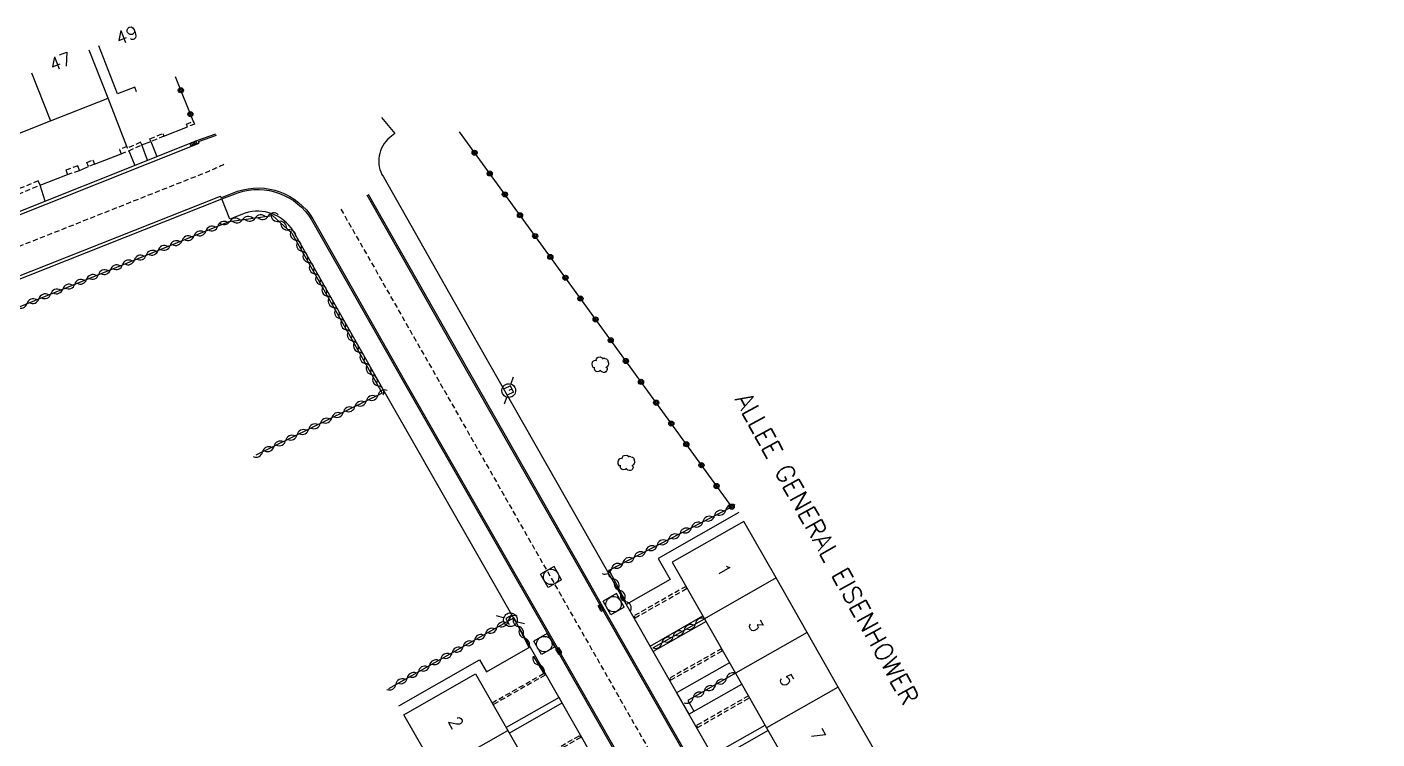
# Model space of a CAD drawing. Header units: millimetres. Extents: x 153000 to 154001, y 120000 to 121000.
# Drawn here: x 153526.9 to 153658, y 120131.7 to 120200.9 of the extents above; entities that cross this region are included whole.
import ezdxf
from ezdxf.enums import TextEntityAlignment as Align

# ---------------------------------------------------------------- set-up
doc = ezdxf.new("R2010")
doc.units = ezdxf.units.MM
doc.linetypes.add('DASHED', pattern=[0.75, 0.5, -0.25])
doc.layers.get('0').update_dxf_attribs({"linetype": 'CONTINUOUS'})
for name, color, linetype in [('W0001', 6, 'DASHED'), ('W0008', 7, 'CONTINUOUS'), ('W0100', 7, 'CONTINUOUS'), ('W0112', 1, 'DASHED'), ('W0300', 7, 'CONTINUOUS'), ('W0310', 3, 'CONTINUOUS'), ('W0322', 7, 'CONTINUOUS'), ('W0330', 7, 'CONTINUOUS'), ('W0334', 7, 'CONTINUOUS'), ('W0400', 7, 'CONTINUOUS'), ('W0420', 7, 'CONTINUOUS'), ('W0471', 7, 'CONTINUOUS'), ('W0989', 7, 'CONTINUOUS'), ('W0991', 7, 'CONTINUOUS'), ('W1102', 7, 'CONTINUOUS')]:
    doc.layers.add(name, color=color, linetype=linetype)
doc.styles.get("Standard").update_dxf_attribs({"font": 'romans.shx', "width": 0.85})

# ---------------------------------------------------------------- blocks, each defined once
blk = doc.blocks.new('T471')
for p, q in [((-0.333334, 0.333334), (-0.333334, -0.333334)), ((-0.333334, 0.333334), (0.333334, 0.333334)), ((-0.333334, 0), (0, 0)), ((0.500001, 0.500001), (1.000002, 1.000002)), ((-0.500001, -0.500001), (-1.000002, -1.000002)), ((-0.333334, -0.333334), (0.333334, -0.333334))]:
    blk.add_line(p, q)
blk.add_ellipse((0, 0), major_axis=(0.471405, 0.471405), ratio=1, start_param=5.4977871438, end_param=11.780972451)
blk = doc.blocks.new('T420')
for p, q in [((0.75, 0.75), (-0.75, 0.75)), ((-0.75, 0.75), (-0.75, -0.75)), ((0.75, 0.75), (0.75, -0.75)), ((0.75, -0.75), (-0.75, -0.75))]:
    blk.add_line(p, q)
blk.add_ellipse((0, 0), major_axis=(-0.53, 0.53), ratio=1, start_param=3.926991, end_param=10.210176)
blk = doc.blocks.new('T400')
for p, q in [((-0.15, 0.3), (0.15, 0.3)), ((-0.15, -0.25), (-0.15, 0.3)), ((-0.15, 0.15), (0.15, 0.15)), ((-0.15, 0), (0.15, 0)), ((0.15, 0.3), (0.15, -0.25)), ((-0.15, -0.15), (0.15, -0.15)), ((-0.15, -0.25), (-0.15, -0.3)), ((-0.15, -0.3), (0.15, -0.3)), ((0.15, -0.3), (0.15, -0.25))]:
    blk.add_line(p, q)
blk = doc.blocks.new('T300')
for p, q in [((-0.8, 0.51), (-0.86, 0.34)), ((-0.86, 0.34), (-0.86, 0.17)), ((-0.86, 0.17), (-0.74, 0.06)), ((-0.69, 0.63), (-0.8, 0.51)), ((-0.8, -0.06), (-0.74, 0.06)), ((-0.74, 0.06), (-0.69, 0.11)), ((-0.57, 0.69), (-0.69, 0.63)), ((-0.46, 0.69), (-0.57, 0.69)), ((-0.29, 0.63), (-0.46, 0.69)), ((-0.29, 0.63), (-0.17, 0.74)), ((-0.23, 0.57), (-0.29, 0.63)), ((-0.17, 0.74), (-0.06, 0.8)), ((-0.06, 0.8), (0.06, 0.8)), ((0.06, 0.8), (0.23, 0.74)), ((0.23, 0.74), (0.34, 0.63)), ((0.34, 0.63), (0.4, 0.51)), ((0.46, 0.46), (0.34, 0.46)), ((0.4, 0.51), (0.4, 0.46)), ((0.57, 0.4), (0.46, 0.46)), ((0.57, 0.4), (0.69, 0.29)), ((0.69, 0.29), (0.74, 0.17)), ((0.74, 0.06), (0.69, -0.17)), ((0.74, 0.17), (0.74, 0.06)), ((-0.8, -0.17), (-0.8, -0.06)), ((-0.8, -0.23), (-0.8, -0.17)), ((-0.74, -0.34), (-0.8, -0.23)), ((-0.69, -0.4), (-0.74, -0.34)), ((-0.51, -0.46), (-0.69, -0.4)), ((-0.4, -0.46), (-0.51, -0.46)), ((-0.4, -0.46), (-0.34, -0.46)), ((-0.34, -0.46), (-0.34, -0.4)), ((-0.34, -0.51), (-0.34, -0.46)), ((-0.29, -0.63), (-0.34, -0.51)), ((-0.17, -0.74), (-0.29, -0.63)), ((-0.06, -0.8), (-0.17, -0.74)), ((0.06, -0.8), (-0.06, -0.8)), ((0.17, -0.74), (0.06, -0.8)), ((0.23, -0.69), (0.17, -0.74)), ((0.29, -0.46), (0.23, -0.46)), ((0.29, -0.63), (0.23, -0.69)), ((0.46, -0.4), (0.29, -0.46)), ((0.34, -0.51), (0.29, -0.63)), ((0.34, -0.51), (0.34, -0.46)), ((0.57, -0.34), (0.46, -0.4)), ((0.63, -0.29), (0.57, -0.34)), ((0.69, -0.17), (0.63, -0.29))]:
    blk.add_line(p, q)
blk = doc.blocks.new('t310o')
at = {"color": 0, "linetype": 'Continuous'}
for centre, start, end in [((-0.5, 0.38), 216.8699, 323.1304), ((0.5, -0.37), 36.8699, 143.1303)]:
    blk.add_arc(centre, 0.625, start, end, dxfattribs=at)
blk = doc.blocks.new('t322o')
at = {"color": 0, "linetype": 'Continuous'}
for radius in [0.25, 0.15]:
    blk.add_circle((0, 0), radius, dxfattribs=at)

msp = doc.modelspace()

# ---------------------------------------------------------------- linework, layer by layer
at = {"layer": 'W0001', "flags": 128}
msp.add_lwpolyline([(153546.02, 120187.52, -0.003209), (153544.46, 120186.82), (153499.65, 120169.08), (153456.79, 120152.05), (153409.24, 120133.17), (153360.86, 120113.97), (153300.6, 120089.8)], format="xyb", dxfattribs=at)
at = {"layer": 'W0001'}
msp.add_lwpolyline([(153557.39, 120183.19), (153603.16, 120102.82, 0.113638), (153612.03, 120093.82), (153642.68, 120076.51)], format="xyb", dxfattribs=at)
at = {"layer": 'W0008'}
for points in [[(153308.64, 120131.62), (153315.93, 120103.23), (153315.64, 120103.13, 0.403208), (153320.73, 120100.85), (153341.36, 120109.05), (153348.57, 120111.93), (153359.45, 120116.17), (153408.09, 120135.57), (153455.13, 120154.3), (153498.85, 120171.75), (153543.61, 120189.61), (153543.55, 120189.75), (153545.29, 120190.37)], [(153500.63, 120166.6), (153545.69, 120184.44), (153545.74, 120184.3), (153547.33, 120184.93, -0.349413), (153554.67, 120182.24), (153563.69, 120166.33), (153578.77, 120139.92), (153596.05, 120109.61, -0.167726), (153597.01, 120105.42, -0.241605), (153594.03, 120100.86), (153567.11, 120085.38), (153537.88, 120068.52, -0.090736), (153535.9, 120068.05, -0.300722), (153529.96, 120071.54), (153522.34, 120084.81, 0.382654)], [(153559.91, 120184.57), (153568.67, 120169.12), (153580.93, 120147.57), (153583.23, 120143.49), (153601.48, 120111.49), (153605.13, 120105.07, 0.139169), (153613.42, 120096.29), (153632.83, 120085.23), (153635.55, 120083.76, 0.400503), (153643.91, 120085.92), (153656.95, 120108.86)]]:
    msp.add_lwpolyline(points, format="xyb", dxfattribs=at)
at = {"layer": 'W0100'}
for points in [[(153506.57, 120188.17), (153508.42, 120183.52), (153508.83, 120183.68), (153508.88, 120183.54), (153510.01, 120182.69), (153511.3, 120183.2), (153512.58, 120183.71), (153512.82, 120185.1), (153512.76, 120185.25), (153515.95, 120186.52), (153522.73, 120189.23), (153529.19, 120191.78), (153534.77, 120193.99), (153532.93, 120198.64)], [(153537.54, 120194.59), (153537.36, 120195.04), (153535.69, 120194.39), (153533.87, 120199.05)]]:
    msp.add_lwpolyline(points, dxfattribs=at)
for points in [[(153608.71, 120131.47), (153605.69, 120136.77), (153602.67, 120142.07), (153599.65, 120147.37), (153596.52, 120152.85), (153589.56, 120148.89), (153592.69, 120143.4), (153595.71, 120138.1), (153598.73, 120132.8), (153601.75, 120127.5), (153605.11, 120121.6), (153608.24, 120116.11), (153615.2, 120120.08), (153612.07, 120125.56)], [(153575.69, 120112.7), (153572.67, 120117.99), (153569.65, 120123.29), (153566.63, 120128.59), (153563.51, 120134.08), (153570.47, 120138.04), (153573.59, 120132.56), (153576.61, 120127.26), (153579.63, 120121.96), (153582.65, 120116.66), (153586.02, 120110.75), (153589.14, 120105.27), (153582.19, 120101.3), (153579.06, 120106.79)]]:
    msp.add_lwpolyline(points, close=True, dxfattribs=at)
at = {"layer": 'W0112'}
for points in [[(153543.17, 120191.46), (153542.49, 120191.19), (153542.39, 120191.46), (153543.06, 120191.72)], [(153536.6, 120189.28), (153535.87, 120188.98), (153536.05, 120188.56), (153536.79, 120188.87), (153538.05, 120189.43), (153537.94, 120189.69), (153536.68, 120189.13), (153536.66, 120189.12)], [(153538.94, 120189.77), (153538.84, 120190.03), (153540.09, 120190.54), (153540.19, 120190.28)], [(153533.45, 120187.55), (153532.87, 120187.32), (153532.7, 120187.74), (153533.28, 120187.98)], [(153531.84, 120187.39), (153530.67, 120186.98), (153530.82, 120186.55), (153531.99, 120186.95)], [(153528, 120185.95), (153523.12, 120183.93), (153523.29, 120183.51), (153528.18, 120185.52)], [(153590.9, 120146.55), (153585.86, 120143.68), (153585.96, 120143.49), (153591, 120146.36)], [(153594.35, 120140.49), (153589.29, 120137.61), (153589.4, 120137.43), (153594.45, 120140.31)], [(153572.07, 120135.23), (153577.11, 120138.1), (153577.21, 120137.92), (153572.17, 120135.05)], [(153596.96, 120135.9), (153591.9, 120133.02), (153592, 120132.83), (153597.07, 120135.72)], [(153575.52, 120129.18), (153580.57, 120132.06), (153580.68, 120131.87), (153575.62, 120128.99)]]:
    msp.add_lwpolyline(points, close=True, dxfattribs=at)
at = {"layer": 'W0310'}
for points in [[(153525.74, 120173.55), (153546.55, 120181.99), (153550.73, 120182.56), (153552.61, 120180.87), (153561.39, 120165.33), (153549.13, 120159.3)], [(153585.06, 120145.06), (153583.42, 120148.12), (153595.34, 120154.28)], [(153562.05, 120136.64), (153574.19, 120143.48), (153575.63, 120140.64)], [(153587.74, 120140.6), (153592.69, 120143.4)], [(153576.09, 120139.73), (153577.08, 120138.08)], [(153595.71, 120138.1), (153591.07, 120135.45), (153591.67, 120134.41)]]:
    msp.add_lwpolyline(points, dxfattribs=at)
at = {"layer": 'W0322'}
for points in [[(153541.29, 120196.09), (153543.08, 120191.65)], [(153595.34, 120154.28), (153568.91, 120190.69)]]:
    msp.add_lwpolyline(points, dxfattribs=at)
at = {"layer": 'W0330'}
msp.add_lwpolyline([(153536.6, 120189.28), (153534.77, 120193.99)], dxfattribs=at)
at = {"layer": 'W0334'}
for points in [[(153561.34, 120192.11), (153562.61, 120190.55), (153562.14, 120190.16, 0.378342), (153561.51, 120186.32), (153570.63, 120170.23), (153582.89, 120148.68), (153585.19, 120144.61), (153596.02, 120125.6), (153597.21, 120123.52), (153603.43, 120112.6), (153607.11, 120106.14, 0.139416), (153614.55, 120098.23), (153633.92, 120087.2), (153636.64, 120085.74, 0.398715), (153641.98, 120087.08), (153656.3, 120112.22), (153658, 120111.06)], [(153315.93, 120103.23, 0.401314), (153320.62, 120101.13), (153341.25, 120109.33), (153348.46, 120112.21), (153359.34, 120116.45), (153407.98, 120135.85), (153455.02, 120154.58), (153498.74, 120172.03), (153543.5, 120189.89), (153545.24, 120190.51)], [(153500.74, 120166.32), (153545.83, 120184.18), (153547.38, 120184.79, -0.349115), (153554.54, 120182.16), (153563.56, 120166.26), (153578.64, 120139.85), (153595.92, 120109.53, -0.16785), (153596.87, 120105.44, -0.241623), (153593.96, 120100.99), (153567.04, 120085.51), (153537.82, 120068.66, -0.090365), (153535.89, 120068.2, -0.300943), (153530.1, 120071.61), (153522.48, 120084.88, 0.382857)], [(153524.33, 120085.87), (153531.96, 120072.59, 0.305263), (153535.78, 120070.3, 0.082828), (153536.88, 120070.54), (153565.99, 120087.33), (153592.92, 120102.82, 0.241933), (153594.78, 120105.66, 0.170206), (153594.12, 120108.45), (153576.82, 120138.81), (153561.74, 120165.22), (153552.74, 120181.09, 0.343344), (153548.09, 120182.81), (153546.6, 120182.22), (153545.83, 120184.18)], [(153560.04, 120184.65), (153568.8, 120169.2), (153581.06, 120147.64), (153583.37, 120143.57), (153601.61, 120111.56), (153605.26, 120105.14, 0.139184), (153613.5, 120096.42), (153632.9, 120085.37), (153635.63, 120083.9, 0.400419), (153643.78, 120086), (153656.81, 120108.94)]]:
    msp.add_lwpolyline(points, format="xyb", dxfattribs=at)
for points in [[(153540.19, 120190.28), (153542.49, 120191.19)], [(153538.62, 120187.94), (153538.05, 120189.43), (153538.94, 120189.77), (153539.51, 120188.3)], [(153533.45, 120187.55), (153536.05, 120188.56)], [(153536.79, 120188.87), (153537.36, 120187.44)], [(153531.99, 120186.95), (153532.87, 120187.32)], [(153528.67, 120183.97), (153528.18, 120185.52), (153530.82, 120186.55)], [(153596.02, 120153.72), (153588.2, 120149.26), (153589.37, 120147.21), (153585.09, 120144.78)], [(153592.84, 120143.14), (153587.71, 120140.22), (153587.41, 120140.74), (153592.54, 120143.67)], [(153563.01, 120134.95), (153570.84, 120139.41), (153571.51, 120138.23), (153575.78, 120140.66)], [(153595.12, 120139.13), (153589.98, 120136.2), (153591.16, 120134.12), (153596.31, 120137.05)], [(153573.74, 120132.3), (153578.87, 120135.22), (153578.57, 120135.75), (153573.44, 120132.82)], [(153598.88, 120132.54), (153593.75, 120129.62), (153593.45, 120130.14), (153598.58, 120133.07)]]:
    msp.add_lwpolyline(points, dxfattribs=at)
at = {"layer": 'W1102'}
for p, q in [((153527.35, 120196.43), (153529.19, 120191.78)), ((153599.65, 120147.37), (153592.69, 120143.4)), ((153602.67, 120142.07), (153595.71, 120138.1)), ((153605.69, 120136.77), (153598.73, 120132.8)), ((153566.63, 120128.59), (153573.59, 120132.56))]:
    msp.add_line(p, q, dxfattribs=at)

# ---------------------------------------------------------------- block references
at = {"layer": 'W0300', "rotation": 27.297270901679}
for p in [(153582.69, 120168.07), (153585.21, 120158.53)]:
    msp.add_blockref('T300', p, dxfattribs=at)
at = {"layer": 'W0310'}
for p, rotation in [((153549.07, 120182.33), 7.669862706139461), ((153550.31, 120182.5), 7.669862706139461), ((153551.35, 120182), 318.1390117295419), ((153544.28, 120181.07), 22.0866919704708), ((153545.43, 120181.54), 22.0866919704708), ((153546.6, 120182), 7.669862706139461), ((153547.83, 120182.17), 7.669862706139461), ((153552.28, 120181.17), 318.1390117295419), ((153540.8, 120179.66), 22.0866919704708), ((153541.96, 120180.13), 22.0866919704708), ((153543.12, 120180.6), 22.0866919704708), ((153553.01, 120180.17), 299.460239657517), ((153537.33, 120178.25), 22.0866919704708), ((153538.48, 120178.72), 22.0866919704708), ((153539.64, 120179.19), 22.0866919704708), ((153553.62, 120179.09), 299.460239657517), ((153554.24, 120178), 299.460239657517), ((153535.01, 120177.31), 22.0866919704708), ((153536.17, 120177.78), 22.0866919704708), ((153554.85, 120176.91), 299.460239657517), ((153531.54, 120175.9), 22.0866919704708), ((153532.69, 120176.37), 22.0866919704708), ((153533.85, 120176.84), 22.0866919704708), ((153555.47, 120175.82), 299.460239657517), ((153528.06, 120174.49), 22.0866919704708), ((153529.22, 120174.96), 22.0866919704708), ((153530.38, 120175.43), 22.0866919704708), ((153556.08, 120174.73), 299.460239657517), ((153526.9, 120174.02), 22.0866919704708), ((153556.69, 120173.64), 299.460239657517), ((153557.31, 120172.55), 299.460239657517), ((153557.92, 120171.47), 299.460239657517), ((153558.54, 120170.38), 299.460239657517), ((153559.15, 120169.29), 299.460239657517), ((153559.77, 120168.2), 299.460239657517), ((153560.38, 120167.11), 299.460239657517), ((153561, 120166.02), 299.460239657517), ((153560.99, 120165.13), 206.198342648093), ((153558.74, 120164.03), 206.198342648093), ((153559.86, 120164.58), 206.198342648093), ((153556.5, 120162.92), 206.198342648093), ((153557.62, 120163.47), 206.198342648093), ((153553.13, 120161.27), 206.198342648093), ((153554.26, 120161.82), 206.198342648093), ((153555.38, 120162.37), 206.198342648093), ((153550.89, 120160.16), 206.198342648093), ((153552.01, 120160.72), 206.198342648093), ((153549.77, 120159.61), 206.198342648093), ((153593.66, 120153.41), 27.2972709016789), ((153594.77, 120153.98), 27.2972709016789), ((153591.44, 120152.26), 27.2972709016789), ((153592.55, 120152.83), 27.2972709016789), ((153589.21, 120151.11), 27.2972709016789), ((153590.32, 120151.69), 27.2972709016789), ((153585.88, 120149.39), 27.2972709016789), ((153586.99, 120149.97), 27.2972709016789), ((153588.1, 120150.54), 27.2972709016789), ((153583.66, 120148.25), 27.2972709016789), ((153584.77, 120148.82), 27.2972709016789), ((153583.88, 120147.26), 118.187357714873), ((153584.47, 120146.16), 118.187357714873), ((153585.06, 120145.06), 118.187357714873), ((153573.62, 120143.16), 29.407542551143), ((153574.61, 120142.64), 296.913371503053), ((153591.82, 120142.91), 29.56905877554065), ((153571.44, 120141.93), 29.407542551143), ((153572.53, 120142.54), 29.407542551143), ((153575.18, 120141.53), 296.913371503053), ((153589.65, 120141.68), 29.56905877554065), ((153590.73, 120142.29), 29.56905877554065), ((153568.18, 120140.09), 29.407542551143), ((153569.27, 120140.7), 29.407542551143), ((153570.35, 120141.32), 29.407542551143), ((153588.56, 120141.06), 29.56905877554065), ((153566, 120138.86), 29.407542551143), ((153567.09, 120139.48), 29.407542551143), ((153576.58, 120138.91), 300.998274167275), ((153563.82, 120137.63), 29.407542551143), ((153564.91, 120138.25), 29.407542551143), ((153594.84, 120137.61), 209.808720347708), ((153562.73, 120137.02), 29.407542551143), ((153592.67, 120136.36), 209.808720347708), ((153593.76, 120136.98), 209.808720347708), ((153591.59, 120135.74), 209.808720347708)]:
    msp.add_blockref('t310o', p, dxfattribs=dict(at, rotation=rotation))
at = {"layer": 'W0322'}
for p, rotation in [((153541.84, 120194.74), 291.9778131496635), ((153542.77, 120192.42), 291.9778131496635), ((153570.37, 120188.67), 125.9744009875246), ((153571.84, 120186.65), 125.9744009875246), ((153573.31, 120184.62), 125.9744009875246), ((153574.78, 120182.6), 125.9744009875246), ((153576.25, 120180.58), 125.9744009875246), ((153577.72, 120178.55), 125.9744009875246), ((153579.19, 120176.53), 125.9744009875246), ((153580.65, 120174.51), 125.9744009875246), ((153582.12, 120172.48), 125.9744009875246), ((153583.59, 120170.46), 125.9744009875246), ((153585.06, 120168.44), 125.9744009875246), ((153586.53, 120166.41), 125.9744009875246), ((153588, 120164.39), 125.9744009875246), ((153589.47, 120162.37), 125.9744009875246), ((153590.93, 120160.35), 125.9744009875246), ((153592.4, 120158.32), 125.9744009875246), ((153593.87, 120156.3), 125.9744009875246), ((153595.34, 120154.28), 125.9744009875246)]:
    msp.add_blockref('t322o', p, dxfattribs=dict(at, rotation=rotation))
at = {"layer": 'W0400'}
for p, rotation in [((153543.08, 120189.57), 111.7459052273939), ((153582.63, 120144.47), 29.48265779469897), ((153578.54, 120140.26), 29.721606413348)]:
    msp.add_blockref('T400', p, dxfattribs=dict(at, rotation=rotation))
at = {"layer": 'W0420', "rotation": 299.629246457393}
for p in [(153577.8, 120147.46), (153583.87, 120144.82), (153577.14, 120140.94)]:
    msp.add_blockref('T420', p, dxfattribs=at)
at = {"layer": 'W0471'}
for p, rotation in [((153573.69, 120165.57), 206.198342648093), ((153573.85, 120143.3), 299.629246457393)]:
    msp.add_blockref('T471', p, dxfattribs=dict(at, rotation=rotation))

# ---------------------------------------------------------------- texts
at = {"layer": 'W0989'}
msp.add_text('ALLEE GENERAL EISENHOWER', height=1.75, rotation=298.8822, dxfattribs=at).set_placement((153604.6, 120150.21), align=Align.MIDDLE)
at = {"layer": 'W0991'}
for s, rotation, p in [('49', 21.2997, (153536.59, 120200.11)), ('47', 21.6127, (153530.14, 120197.54)), ('1', 299.6793, (153594.6, 120148.13)), ('3', 299.6793, (153597.68, 120142.74)), ('5', 299.6793, (153600.7, 120137.44)), ('2', 299.6793, (153568.55, 120133.32)), ('7', 299.6793, (153603.72, 120132.14))]:
    msp.add_text(s, height=1.25, rotation=rotation, dxfattribs=at).set_placement(p, align=Align.MIDDLE)

doc.saveas('drawing.dxf')
